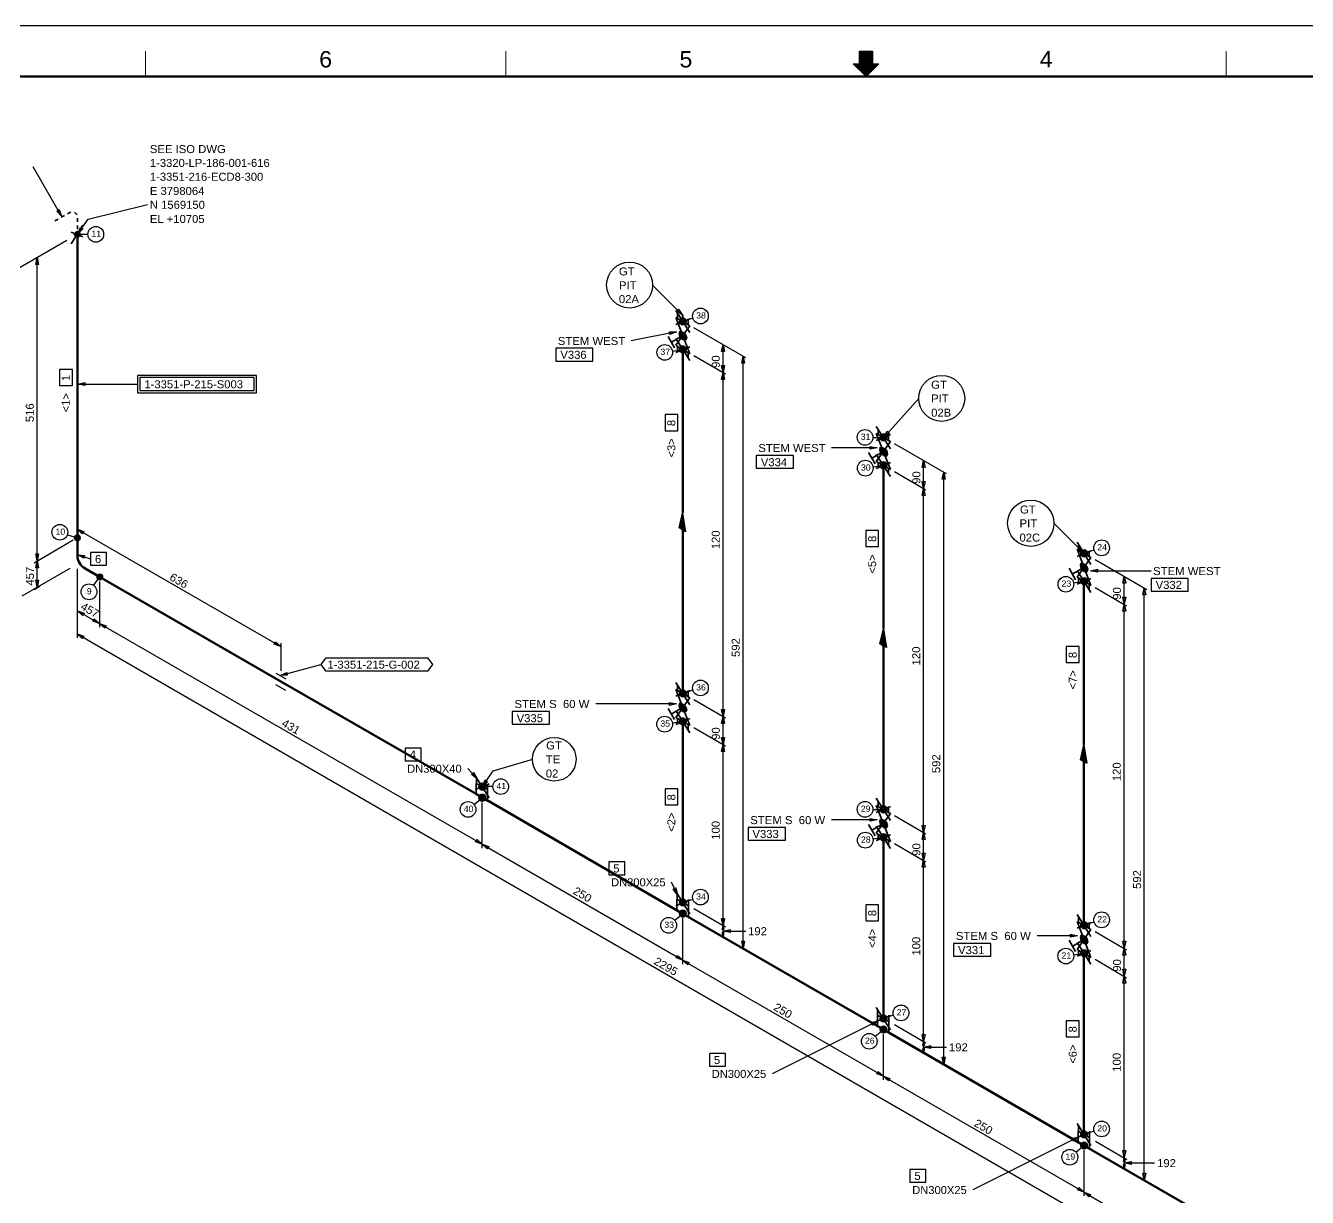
# Model space of a CAD drawing. Header units: inches. Extents: x 0 to 841, y 0 to 594.
# Drawn here: x 200.1 to 552.3, y 272.2 to 594 of the extents above; entities that cross this region are included whole.
import ezdxf
from ezdxf.enums import TextEntityAlignment as Align

# ---------------------------------------------------------------- set-up
doc = ezdxf.new("R2010")
doc.units = ezdxf.units.IN
doc.header["$MEASUREMENT"] = 0
for name, color, linetype in [('AD1', 7, 'Continuous'), ('AD2', 7, 'Continuous'), ('BG Border', 7, 'Continuous'), ('DIMLINES', 7, 'Continuous'), ('DIMTEXT', 7, 'Continuous'), ('FITTINGS', 7, 'Continuous'), ('ISOTEXT', 7, 'Continuous'), ('NOZZLES', 7, 'Continuous'), ('PIPE', 7, 'Continuous'), ('WELDS', 7, 'Continuous')]:
    doc.layers.add(name, color=color, linetype=linetype)
doc.styles.add('Arial', font='arial.ttf')

msp = doc.modelspace()

# ---------------------------------------------------------------- linework, layer by layer
at = {"layer": 'A1', "color": 4, "linetype": 'Continuous', "lineweight": 30}
msp.add_line((217.24, 540.84), (233.56, 544.84), dxfattribs=at)
at = {"layer": 'AD1', "color": 4, "linetype": 'Continuous', "lineweight": 30}
for p, q in [((391.72, 498.76), (391.32, 500.68)), ((392.12, 500.68), (391.72, 498.76)), ((446.84, 466.92), (446.44, 468.84)), ((447.24, 468.84), (446.84, 466.92)), ((214.2, 455.72), (216.04, 455.08)), ((215.64, 454.44), (214.2, 455.72)), ((203.24, 447), (202.84, 448.92)), ((203.64, 448.92), (203.24, 447)), ((203.24, 439.8), (202.84, 441.72)), ((203.64, 441.72), (203.24, 439.8)), ((501.96, 435.08), (501.56, 437)), ((502.36, 437), (501.96, 435.08)), ((214.28, 433.32), (216.12, 432.68)), ((215.72, 432.04), (214.28, 433.32)), ((220.36, 429.8), (222.2, 429.16)), ((221.8, 428.52), (220.36, 429.8)), ((214.2, 426.92), (216.04, 426.28)), ((215.64, 425.64), (214.2, 426.92)), ((391.72, 404.28), (391.32, 406.2)), ((392.12, 406.2), (391.72, 404.28)), ((391.72, 396.6), (391.32, 398.52)), ((392.12, 398.52), (391.72, 396.6)), ((446.84, 372.44), (446.44, 374.36)), ((447.24, 374.36), (446.84, 372.44)), ((325.48, 369.16), (327.32, 368.52)), ((326.92, 367.88), (325.48, 369.16)), ((446.84, 364.76), (446.44, 366.68)), ((447.24, 366.68), (446.84, 364.76)), ((391.72, 346.84), (391.32, 348.76)), ((392.12, 348.76), (391.72, 346.84)), ((397.24, 340.6), (396.84, 342.52)), ((397.64, 342.52), (397.24, 340.6)), ((501.96, 340.6), (501.56, 342.52)), ((502.36, 342.52), (501.96, 340.6)), ((380.6, 337.32), (382.44, 336.68)), ((382.04, 336.04), (380.6, 337.32)), ((501.96, 332.92), (501.56, 334.84)), ((502.36, 334.84), (501.96, 332.92)), ((446.84, 315), (446.44, 316.92)), ((447.24, 316.92), (446.84, 315)), ((452.36, 308.76), (451.96, 310.68)), ((452.76, 310.68), (452.36, 308.76)), ((435.72, 305.48), (437.56, 304.84)), ((437.16, 304.2), (435.72, 305.48)), ((501.96, 283.16), (501.56, 285.08)), ((502.36, 285.08), (501.96, 283.16)), ((507.48, 276.92), (507.08, 278.84)), ((507.88, 278.84), (507.48, 276.92)), ((490.84, 273.64), (492.68, 273)), ((492.28, 272.36), (490.84, 273.64))]:
    msp.add_line(p, q, dxfattribs=at)
at = {"layer": 'AD2', "color": 4, "linetype": 'Continuous', "lineweight": 30}
for p, q in [((202.84, 528.44), (203.24, 530.36)), ((203.24, 530.36), (203.64, 528.44)), ((391.32, 504.52), (391.72, 506.44)), ((391.72, 506.44), (392.12, 504.52)), ((396.84, 501.32), (397.24, 503.24)), ((397.24, 503.24), (397.64, 501.32)), ((391.32, 496.84), (391.72, 498.76)), ((391.72, 498.76), (392.12, 496.84)), ((446.44, 472.68), (446.84, 474.6)), ((446.84, 474.6), (447.24, 472.68)), ((451.96, 469.48), (452.36, 471.4)), ((452.36, 471.4), (452.76, 469.48)), ((446.44, 465), (446.84, 466.92)), ((446.84, 466.92), (447.24, 465)), ((202.84, 445.08), (203.24, 447)), ((203.24, 447), (203.64, 445.08)), ((501.56, 440.84), (501.96, 442.76)), ((501.96, 442.76), (502.36, 440.84)), ((507.08, 437.64), (507.48, 439.56)), ((507.48, 439.56), (507.88, 437.64)), ((501.56, 433.16), (501.96, 435.08)), ((501.96, 435.08), (502.36, 433.16)), ((220.36, 429.8), (218.52, 430.44)), ((218.92, 431.08), (220.36, 429.8)), ((270.2, 423.48), (268.36, 424.12)), ((268.76, 424.76), (270.2, 423.48)), ((391.32, 402.36), (391.72, 404.28)), ((391.72, 404.28), (392.12, 402.36)), ((391.32, 394.68), (391.72, 396.6)), ((391.72, 396.6), (392.12, 394.68)), ((324.12, 370.44), (325.56, 369.16)), ((446.44, 370.52), (446.84, 372.44)), ((446.84, 372.44), (447.24, 370.52)), ((325.56, 369.16), (323.72, 369.8)), ((446.44, 362.84), (446.84, 364.76)), ((446.84, 364.76), (447.24, 362.84)), ((379.24, 338.6), (380.68, 337.32)), ((501.56, 338.68), (501.96, 340.6)), ((501.96, 340.6), (502.36, 338.68)), ((380.68, 337.32), (378.84, 337.96)), ((501.56, 331), (501.96, 332.92)), ((501.96, 332.92), (502.36, 331)), ((434.36, 306.76), (435.8, 305.48)), ((435.8, 305.48), (433.96, 306.12)), ((489.48, 274.92), (490.92, 273.64)), ((490.92, 273.64), (489.08, 274.28))]:
    msp.add_line(p, q, dxfattribs=at)
at = {"layer": 'BG Border', "color": 7, "linetype": 'Continuous', "lineweight": 25}
for p, q in [((0, 594), (841, 594)), ((429.25, 587.02), (432.75, 587.02)), ((429.25, 583.5), (429.25, 587.02)), ((432.75, 587.02), (432.75, 583.5)), ((431, 580), (427.5, 583.5)), ((427.5, 583.5), (429.25, 583.5)), ((434.5, 583.5), (431, 580)), ((432.75, 583.5), (434.5, 583.5))]:
    msp.add_line(p, q, dxfattribs=at)
at = {"layer": 'BG Border', "color": 7, "linetype": 'Continuous', "lineweight": 13}
for p, q in [((233, 580), (233, 587.02)), ((332, 580), (332, 587.02)), ((429.4, 581.6), (429.4, 587.02)), ((429.6, 581.4), (429.6, 587.02)), ((429.8, 581.2), (429.8, 587.02)), ((430, 581), (430, 587.02)), ((430.2, 580.8), (430.2, 587.02)), ((430.4, 580.6), (430.4, 587.02)), ((430.6, 580.4), (430.6, 587.02)), ((430.8, 580.2), (430.8, 587.02)), ((431, 580), (431, 587.02)), ((431.2, 580.2), (431.2, 587.02)), ((431.4, 580.4), (431.4, 587.02)), ((431.6, 580.6), (431.6, 587.02)), ((431.8, 580.8), (431.8, 587.02)), ((432, 581), (432, 587.02)), ((432.2, 581.2), (432.2, 587.02)), ((432.4, 581.4), (432.4, 587.02)), ((432.6, 581.6), (432.6, 587.02)), ((530, 580), (530, 587.02)), ((427.6, 583.4), (427.6, 583.5)), ((427.8, 583.2), (427.8, 583.5)), ((428, 583), (428, 583.5)), ((428.2, 582.8), (428.2, 583.5)), ((428.4, 582.6), (428.4, 583.5)), ((428.6, 582.4), (428.6, 583.5)), ((428.8, 582.2), (428.8, 583.5)), ((429, 582), (429, 583.5)), ((429.2, 581.8), (429.2, 583.5)), ((432.8, 581.8), (432.8, 583.5)), ((433, 582), (433, 583.5)), ((433.2, 582.2), (433.2, 583.5)), ((433.4, 582.4), (433.4, 583.5)), ((433.6, 582.6), (433.6, 583.5)), ((433.8, 582.8), (433.8, 583.5)), ((434, 583), (434, 583.5)), ((434.2, 583.2), (434.2, 583.5)), ((434.4, 583.4), (434.4, 583.5))]:
    msp.add_line(p, q, dxfattribs=at)
at = {"layer": 'BG Border', "color": 3, "linetype": 'Continuous', "lineweight": 120}
msp.add_line((35, 580), (827, 580), dxfattribs=at)
msp.add_lwpolyline([(827, 580), (35, 580), (35, 14), (827, 14)], close=True, dxfattribs=at)
at = {"layer": 'DIMLINES', "color": 7, "linetype": 'Continuous', "lineweight": 30}
for p, q in [((196.84, 526.68), (211.4, 535.08)), ((203.64, 528.44), (202.84, 528.44)), ((397.96, 502.76), (383.72, 511)), ((392.12, 504.52), (391.32, 504.52)), ((392.36, 498.28), (383.72, 503.32)), ((391.32, 500.68), (392.12, 500.68)), ((397.64, 501.32), (396.84, 501.32)), ((392.12, 496.84), (391.32, 496.84)), ((453.08, 470.92), (438.84, 479.16)), ((447.24, 472.68), (446.44, 472.68)), ((447.48, 466.44), (438.84, 471.48)), ((446.44, 468.84), (447.24, 468.84)), ((452.76, 469.48), (451.96, 469.48)), ((447.24, 465), (446.44, 465)), ((214.28, 456.68), (214.28, 454.76)), ((216.04, 455.08), (215.64, 454.44)), ((202.44, 446.44), (213.16, 452.76)), ((202.84, 448.92), (203.64, 448.92)), ((212.2, 444.92), (199, 437.32)), ((203.64, 445.08), (202.84, 445.08)), ((214.28, 425.88), (214.28, 444.84)), ((508.2, 439.08), (493.96, 447.32)), ((202.84, 441.72), (203.64, 441.72)), ((220.44, 428.76), (220.44, 441.32)), ((502.36, 440.84), (501.56, 440.84)), ((202.36, 439.16), (203.96, 440.04)), ((502.6, 434.6), (493.96, 439.64)), ((501.56, 437), (502.36, 437)), ((507.88, 437.64), (507.08, 437.64)), ((216.12, 432.68), (215.72, 432.04)), ((218.52, 430.44), (218.92, 431.08)), ((502.36, 433.16), (501.56, 433.16)), ((216.04, 426.28), (215.64, 425.64)), ((222.2, 429.16), (221.8, 428.52)), ((268.36, 424.12), (268.76, 424.76)), ((270.2, 424.36), (270.2, 416.84)), ((392.36, 403.8), (383.72, 408.84)), ((391.32, 406.2), (392.12, 406.2)), ((392.12, 402.36), (391.32, 402.36)), ((392.36, 396.12), (383.72, 401.16)), ((391.32, 398.52), (392.12, 398.52)), ((300.92, 396.12), (302.52, 395.24)), ((300.92, 396.12), (302.52, 395.24)), ((392.12, 394.68), (391.32, 394.68)), ((325.56, 368.12), (325.56, 380.68)), ((447.48, 371.96), (438.84, 377)), ((446.44, 374.36), (447.24, 374.36)), ((323.72, 369.8), (324.12, 370.44)), ((447.24, 370.52), (446.44, 370.52)), ((327.32, 368.52), (326.92, 367.88)), ((447.48, 364.28), (438.84, 369.32)), ((446.44, 366.68), (447.24, 366.68)), ((447.24, 362.84), (446.44, 362.84)), ((380.68, 336.28), (380.68, 348.84)), ((392.36, 346.36), (383.72, 351.4)), ((391.32, 348.76), (392.12, 348.76)), ((391.48, 345.72), (391.72, 346.84)), ((391.96, 345.72), (391.48, 345.72)), ((391.72, 346.84), (391.96, 345.72)), ((391.72, 343.8), (391.72, 346.84)), ((391.72, 345.32), (393.64, 345.72)), ((393.64, 344.92), (391.72, 345.32)), ((391.72, 345.32), (397.96, 345.32)), ((393.64, 345.72), (393.64, 344.92)), ((391.72, 343.8), (391.48, 344.92)), ((391.48, 344.92), (391.96, 344.92)), ((391.96, 344.92), (391.72, 343.8)), ((396.84, 342.52), (397.64, 342.52)), ((502.6, 340.12), (493.96, 345.16)), ((501.56, 342.52), (502.36, 342.52)), ((378.84, 337.96), (379.24, 338.6)), ((502.36, 338.68), (501.56, 338.68)), ((382.44, 336.68), (382.04, 336.04)), ((502.6, 332.44), (493.96, 337.48)), ((501.56, 334.84), (502.36, 334.84)), ((502.36, 331), (501.56, 331)), ((447.48, 314.52), (438.84, 319.56)), ((435.8, 304.44), (435.8, 317)), ((446.44, 316.92), (447.24, 316.92)), ((446.6, 313.88), (446.84, 315)), ((447.08, 313.88), (446.6, 313.88)), ((446.84, 315), (447.08, 313.88)), ((446.84, 311.96), (446.84, 315)), ((446.84, 313.48), (448.76, 313.88)), ((448.76, 313.88), (448.76, 313.08)), ((446.84, 311.96), (446.6, 313.08)), ((446.6, 313.08), (447.08, 313.08)), ((448.76, 313.08), (446.84, 313.48)), ((446.84, 313.48), (453.08, 313.48)), ((447.08, 313.08), (446.84, 311.96)), ((451.96, 310.68), (452.76, 310.68)), ((433.96, 306.12), (434.36, 306.76)), ((437.56, 304.84), (437.16, 304.2)), ((502.68, 282.52), (494.04, 287.56)), ((490.92, 272.6), (490.92, 285.16)), ((501.56, 285.08), (502.36, 285.08)), ((501.72, 282.04), (501.96, 283.16)), ((502.2, 282.04), (501.72, 282.04)), ((501.96, 283.16), (502.2, 282.04)), ((501.96, 280.12), (501.96, 283.16)), ((501.96, 281.64), (503.88, 282.04)), ((503.88, 282.04), (503.88, 281.24)), ((501.96, 280.12), (501.72, 281.24)), ((501.72, 281.24), (502.2, 281.24)), ((503.88, 281.24), (501.96, 281.64)), ((501.96, 281.64), (510.28, 281.64)), ((502.2, 281.24), (501.96, 280.12)), ((507.08, 278.84), (507.88, 278.84)), ((489.08, 274.28), (489.48, 274.92)), ((492.68, 273), (492.28, 272.36))]:
    msp.add_line(p, q, dxfattribs=at)
at = {"layer": 'DL', "color": 4, "linetype": 'Continuous', "lineweight": 30}
for p, q in [((203.24, 447), (203.24, 530.36)), ((391.72, 498.76), (391.72, 506.44)), ((397.24, 340.6), (397.24, 503.24)), ((391.72, 404.28), (391.72, 498.76)), ((446.84, 466.92), (446.84, 474.6)), ((452.36, 308.76), (452.36, 471.4)), ((446.84, 372.44), (446.84, 466.92)), ((214.2, 455.72), (270.2, 423.48)), ((203.24, 439.8), (203.24, 447)), ((501.96, 435.08), (501.96, 442.76)), ((507.48, 276.92), (507.48, 439.56)), ((214.28, 433.32), (220.36, 429.8)), ((501.96, 340.6), (501.96, 435.08)), ((220.36, 429.8), (325.56, 369.16)), ((214.2, 426.92), (548.52, 234.04)), ((391.72, 396.6), (391.72, 404.28)), ((391.72, 346.84), (391.72, 396.6)), ((446.84, 364.76), (446.84, 372.44)), ((325.48, 369.16), (380.68, 337.32)), ((446.84, 315), (446.84, 364.76)), ((501.96, 332.92), (501.96, 340.6)), ((380.6, 337.32), (435.8, 305.48)), ((501.96, 283.16), (501.96, 332.92)), ((435.72, 305.48), (490.92, 273.64)), ((490.84, 273.64), (542.36, 243.96))]:
    msp.add_line(p, q, dxfattribs=at)
at = {"layer": 'ELBO', "color": 3, "linetype": 'Continuous', "lineweight": 50}
msp.add_arc((218.46, 448.52), 4.16, 180, 240.018, dxfattribs=at)
at = {"layer": 'FITTINGS', "color": 2, "linetype": 'Continuous', "lineweight": 35}
for p, q in [((379.2, 513.5), (379.2, 515)), ((380.6, 512.8), (380.6, 514.6)), ((380.6, 514.6), (380.7, 514.4)), ((380.7, 514.4), (380.7, 512.6)), ((382.6, 511.6), (378.7, 513.8)), ((378.7, 513.8), (382.6, 503.9)), ((378.7, 506.2), (382.6, 511.6)), ((382.1, 511.9), (379.2, 513.5)), ((380.6, 512.7), (380.6, 512.8)), ((380.7, 512.6), (380.6, 512.7)), ((382.1, 513.4), (382.1, 511.9)), ((378.4, 505.5), (376.6, 508.6)), ((380.6, 508.9), (377.5, 507)), ((379.7, 509.4), (379.8, 510.1)), ((379.8, 508.6), (379.7, 509.4)), ((379.7, 509.4), (381.8, 508.2)), ((379.8, 510.1), (380.6, 509.8)), ((379.8, 510.1), (381.4, 507.7)), ((379.8, 509.7), (381.6, 507.9)), ((381.4, 509.2), (379.8, 508.6)), ((381.6, 508.7), (379.8, 509)), ((380.6, 507.8), (379.8, 508.6)), ((380.6, 509.8), (381.4, 509.2)), ((380.6, 509.8), (380.6, 507.8)), ((381.4, 507.7), (380.6, 507.8)), ((381.4, 509.2), (381.8, 508.2)), ((381.8, 508.2), (381.4, 507.7)), ((380.6, 505), (378.7, 506.2)), ((379.2, 504.4), (379.2, 505.8)), ((379.2, 505.8), (382.1, 504.2)), ((382.6, 503.9), (380.6, 505)), ((382.1, 504.2), (382.1, 502.8)), ((434.3, 481.7), (434.3, 483.1)), ((437.7, 479.8), (433.8, 482)), ((433.8, 482), (437.7, 472.1)), ((433.8, 474.3), (437.7, 479.8)), ((437.2, 480.1), (434.3, 481.7)), ((437.2, 481.5), (437.2, 480.1)), ((433.5, 473.7), (431.7, 476.8)), ((435.8, 477), (432.6, 475.2)), ((434.8, 477.6), (435, 478.2)), ((435, 476.7), (434.8, 477.6)), ((434.8, 477.6), (436.9, 476.4)), ((435, 478.2), (435.8, 478)), ((435, 478.2), (436.6, 475.8)), ((435, 477.8), (436.7, 476.1)), ((436.6, 477.4), (435, 476.7)), ((436.7, 476.9), (435, 477.1)), ((435.8, 475.9), (435, 476.7)), ((435.8, 478), (436.6, 477.4)), ((435.8, 478), (435.8, 475.9)), ((436.6, 475.8), (435.8, 475.9)), ((436.6, 477.4), (436.9, 476.4)), ((436.9, 476.4), (436.6, 475.8)), ((435.8, 473.2), (433.8, 474.3)), ((434.3, 472.6), (434.3, 474)), ((434.3, 474), (437.2, 472.4)), ((437.7, 472.1), (435.8, 473.2)), ((437.2, 472.4), (437.2, 471)), ((489.4, 449.8), (489.4, 451.3)), ((492.8, 447.9), (489, 450.2)), ((489, 450.2), (492.8, 440.2)), ((489, 442.5), (492.8, 447.9)), ((492.3, 448.2), (489.4, 449.8)), ((492.3, 449.7), (492.3, 448.2)), ((488.6, 441.8), (486.8, 445)), ((490.9, 445.2), (487.8, 443.4)), ((489.9, 445.8), (490.1, 446.4)), ((490.1, 444.9), (489.9, 445.8)), ((489.9, 445.8), (492, 444.6)), ((490.1, 446.4), (490.9, 446.2)), ((490.1, 446.4), (491.7, 444)), ((490.1, 446), (491.8, 444.2)), ((491.7, 445.5), (490.1, 444.9)), ((491.8, 445), (490.1, 445.3)), ((490.9, 444.1), (490.1, 444.9)), ((490.9, 446.2), (491.7, 445.5)), ((490.9, 446.2), (490.9, 444.1)), ((491.7, 444), (490.9, 444.1)), ((491.7, 445.5), (492, 444.6)), ((492, 444.6), (491.7, 444)), ((490.9, 441.4), (489, 442.5)), ((489.4, 440.7), (489.4, 442.2)), ((489.4, 442.2), (492.3, 440.6)), ((492.8, 440.2), (490.9, 441.4)), ((492.3, 440.6), (492.3, 439.1)), ((379.2, 411.4), (379.2, 412.8)), ((382.6, 409.4), (378.7, 411.7)), ((378.7, 411.7), (382.6, 401.8)), ((378.7, 404), (382.6, 409.4)), ((382.1, 409.8), (379.2, 411.4)), ((382.1, 411.2), (382.1, 409.8)), ((378.4, 403.4), (376.6, 406.5)), ((380.6, 406.7), (377.5, 404.9)), ((379.7, 407.3), (379.8, 407.9)), ((379.8, 406.4), (379.7, 407.3)), ((379.7, 407.3), (381.8, 406.1)), ((379.8, 407.9), (380.6, 407.7)), ((379.8, 407.9), (381.4, 405.5)), ((379.8, 407.5), (381.6, 405.8)), ((381.4, 407), (379.8, 406.4)), ((381.6, 406.6), (379.8, 406.8)), ((380.6, 405.6), (379.8, 406.4)), ((380.6, 407.7), (381.4, 407)), ((380.6, 407.7), (380.6, 405.6)), ((381.4, 405.5), (380.6, 405.6)), ((381.4, 407), (381.8, 406.1)), ((381.8, 406.1), (381.4, 405.5)), ((380.6, 402.9), (378.7, 404)), ((379.2, 402.2), (379.2, 403.7)), ((379.2, 403.7), (382.1, 402.1)), ((382.6, 401.8), (380.6, 402.9)), ((382.1, 402.1), (382.1, 400.6)), ((324, 385.8), (324, 387.5)), ((323.9, 382.8), (323.9, 385.9)), ((323.9, 385.9), (327, 384.2)), ((327, 384.2), (327, 385.8)), ((327, 384.2), (327, 381)), ((325.5, 381.9), (323.9, 382.8)), ((327, 381), (325.5, 381.9)), ((434.3, 379.5), (434.3, 381)), ((437.7, 377.6), (433.8, 379.8)), ((433.8, 379.8), (437.7, 369.9)), ((433.8, 372.2), (437.7, 377.6)), ((437.2, 377.9), (434.3, 379.5)), ((437.2, 379.4), (437.2, 377.9)), ((433.5, 371.5), (431.7, 374.6)), ((435.8, 374.9), (432.6, 373)), ((434.8, 375.4), (435, 376.1)), ((435, 374.6), (434.8, 375.4)), ((434.8, 375.4), (436.9, 374.2)), ((435, 376.1), (435.8, 375.8)), ((435, 376.1), (436.6, 373.7)), ((435, 375.7), (436.7, 373.9)), ((436.6, 375.2), (435, 374.6)), ((436.7, 374.7), (435, 375)), ((435.8, 373.8), (435, 374.6)), ((435.8, 375.8), (436.6, 375.2)), ((435.8, 375.8), (435.8, 373.8)), ((436.6, 373.7), (435.8, 373.8)), ((436.6, 375.2), (436.9, 374.2)), ((436.9, 374.2), (436.6, 373.7)), ((435.8, 371), (433.8, 372.2)), ((434.3, 370.4), (434.3, 371.8)), ((434.3, 371.8), (437.2, 370.2)), ((437.7, 369.9), (435.8, 371)), ((437.2, 370.2), (437.2, 368.8)), ((379, 351), (379, 354.1)), ((379, 354.1), (382.2, 352.3)), ((379.1, 354), (379.1, 355.7)), ((382.2, 352.3), (382.2, 354)), ((382.2, 352.3), (382.2, 349.2)), ((380.6, 350.1), (379, 351)), ((382.2, 349.2), (380.6, 350.1)), ((489.4, 347.7), (489.4, 349.1)), ((492.8, 345.8), (489, 348)), ((489, 348), (492.8, 338.1)), ((489, 340.3), (492.8, 345.8)), ((492.3, 346.1), (489.4, 347.7)), ((492.3, 347.5), (492.3, 346.1)), ((488.6, 339.7), (486.8, 342.8)), ((490.9, 343), (487.8, 341.2)), ((489.9, 343.6), (490.1, 344.2)), ((490.1, 342.7), (489.9, 343.6)), ((489.9, 343.6), (492, 342.4)), ((490.1, 344.2), (490.9, 344)), ((490.1, 344.2), (491.7, 341.8)), ((490.1, 343.8), (491.8, 342.1)), ((491.7, 343.4), (490.1, 342.7)), ((491.8, 342.9), (490.1, 343.1)), ((490.9, 341.9), (490.1, 342.7)), ((490.9, 344), (491.7, 343.4)), ((490.9, 344), (490.9, 341.9)), ((491.7, 341.8), (490.9, 341.9)), ((491.7, 343.4), (492, 342.4)), ((492, 342.4), (491.7, 341.8)), ((490.9, 339.2), (489, 340.3)), ((489.4, 338.6), (489.4, 340)), ((489.4, 340), (492.3, 338.4)), ((492.8, 338.1), (490.9, 339.2)), ((492.3, 338.4), (492.3, 337)), ((434.2, 322.2), (434.2, 323.8)), ((434.2, 319.1), (434.2, 322.2)), ((434.2, 322.2), (437.3, 320.5)), ((437.3, 320.5), (437.3, 322.2)), ((435.8, 318.2), (434.2, 319.1)), ((437.3, 317.4), (435.8, 318.2)), ((437.3, 320.5), (437.3, 317.4)), ((489.3, 287.3), (489.3, 290.4)), ((489.3, 290.4), (492.4, 288.6)), ((489.4, 290.3), (489.4, 292)), ((492.4, 288.6), (492.4, 290.3)), ((490.9, 286.4), (489.3, 287.3)), ((492.4, 285.5), (490.9, 286.4)), ((492.4, 288.6), (492.4, 285.5))]:
    msp.add_line(p, q, dxfattribs=at)
at = {"layer": 'FITTINGS', "color": 2, "linetype": 'Continuous', "lineweight": 30}
for p, q in [((379.7, 456.1), (380.6, 460.2)), ((379.8, 456), (380.6, 459.7)), ((379.9, 455.9), (380.6, 459.2)), ((380.1, 455.8), (380.6, 458.7)), ((380.2, 455.8), (380.6, 458.3)), ((380.3, 455.7), (380.6, 457.9)), ((380.6, 460.2), (381.4, 455)), ((380.6, 455.5), (380.6, 460.2)), ((380.6, 459.7), (381.4, 455.1)), ((380.6, 459.2), (381.3, 455.1)), ((380.6, 458.7), (381.1, 455.2)), ((380.6, 458.3), (381, 455.3)), ((380.6, 457.9), (381, 455.4)), ((380.6, 455.5), (379.7, 456.1)), ((381.4, 455), (379.8, 456)), ((381.4, 455.1), (379.9, 455.9)), ((381.3, 455.1), (380.1, 455.8)), ((381.1, 455.2), (380.2, 455.8)), ((381, 455.3), (380.3, 455.7)), ((380.4, 455.7), (380.6, 457.4)), ((381, 455.4), (380.4, 455.7)), ((380.6, 457.4), (380.8, 455.4)), ((380.6, 455.6), (380.6, 457)), ((380.6, 457), (380.7, 455.5)), ((380.8, 455.4), (380.6, 455.6)), ((380.7, 455.5), (380.6, 455.5)), ((434.8, 424.2), (435.8, 428.3)), ((435, 424.2), (435.8, 427.8)), ((435, 424.1), (435.8, 427.4)), ((435.2, 424), (435.8, 426.9)), ((435.3, 423.9), (435.8, 426.5)), ((435.8, 428.3), (436.6, 423.2)), ((435.8, 423.7), (435.8, 428.3)), ((435.8, 427.8), (436.5, 423.3)), ((435.8, 427.4), (436.4, 423.3)), ((435.8, 426.9), (436.2, 423.4)), ((435.8, 426.5), (436.2, 423.4)), ((435.8, 423.7), (434.8, 424.2)), ((436.6, 423.2), (435, 424.2)), ((436.5, 423.3), (435, 424.1)), ((436.4, 423.3), (435.2, 424)), ((436.2, 423.4), (435.3, 423.9)), ((435.4, 423.8), (435.8, 426.1)), ((436.2, 423.4), (435.4, 423.8)), ((435.5, 423.8), (435.8, 425.6)), ((436.1, 423.5), (435.5, 423.8)), ((435.7, 423.8), (435.8, 425.2)), ((435.9, 423.6), (435.7, 423.8)), ((435.8, 426.1), (436.1, 423.5)), ((435.8, 425.6), (435.9, 423.6)), ((435.8, 425.2), (435.8, 423.7)), ((489.9, 392.4), (490.9, 396.5)), ((490.1, 392.3), (490.9, 396)), ((490.2, 392.2), (490.9, 395.5)), ((490.3, 392.2), (490.9, 395)), ((490.4, 392.1), (490.9, 394.6)), ((490.9, 396.5), (491.7, 391.4)), ((490.9, 391.8), (490.9, 396.5)), ((490.9, 396), (491.6, 391.4)), ((490.9, 395.5), (491.5, 391.4)), ((490.9, 395), (491.4, 391.5)), ((490.9, 394.6), (491.3, 391.6)), ((490.9, 391.8), (489.9, 392.4)), ((491.7, 391.4), (490.1, 392.3)), ((491.6, 391.4), (490.2, 392.2)), ((491.5, 391.4), (490.3, 392.2)), ((491.4, 391.5), (490.4, 392.1)), ((490.6, 392), (490.9, 394.2)), ((490.6, 392), (490.9, 393.8)), ((491.3, 391.6), (490.6, 392)), ((491.2, 391.7), (490.6, 392)), ((490.8, 391.9), (490.9, 393.4)), ((491, 391.8), (490.8, 391.9)), ((490.9, 394.2), (491.2, 391.7)), ((490.9, 393.8), (491, 391.8)), ((490.9, 393.4), (491, 391.8)), ((491, 391.8), (490.9, 391.8))]:
    msp.add_line(p, q, dxfattribs=at)
at = {"layer": 'ISOTEXT', "color": 7, "linetype": 'Continuous', "lineweight": 30}
for p, q in [((209.96, 541.64), (202.12, 555.24)), ((208.68, 543.08), (209.32, 543.48)), ((209.96, 541.64), (208.68, 543.08)), ((209.32, 543.48), (209.96, 541.64)), ((214.36, 536.84), (217.24, 540.84)), ((214.36, 536.84), (215.16, 538.6)), ((215.8, 538.2), (214.36, 536.84)), ((215.16, 538.6), (215.8, 538.2)), ((380.6, 514.52), (372.36, 522.76)), ((379, 515.64), (379.48, 516.12)), ((380.6, 514.52), (379, 515.64)), ((379.48, 516.12), (380.6, 514.52)), ((378.92, 509.88), (366.44, 507.48)), ((377.08, 509.16), (377, 509.88)), ((377, 509.88), (378.92, 509.88)), ((378.92, 509.88), (377.08, 509.16)), ((355.96, 505.4), (345.72, 505.4)), ((345.72, 505.4), (345.72, 501.88)), ((355.96, 501.88), (355.96, 505.4)), ((345.72, 501.88), (355.96, 501.88)), ((212.92, 499.56), (209.4, 499.56)), ((209.4, 499.56), (209.4, 495.16)), ((212.92, 495.16), (212.92, 499.56)), ((263.48, 497.96), (230.84, 497.96)), ((230.84, 497.96), (230.84, 493.16)), ((262.84, 497.32), (231.48, 497.32)), ((231.48, 497.32), (231.48, 493.8)), ((262.84, 493.8), (262.84, 497.32)), ((263.48, 493.16), (263.48, 497.96)), ((209.4, 495.16), (212.92, 495.16)), ((214.44, 495.56), (216.36, 495.96)), ((214.44, 495.56), (230.84, 495.56)), ((216.36, 495.16), (214.44, 495.56)), ((216.36, 495.96), (216.36, 495.16)), ((230.84, 493.16), (263.48, 493.16)), ((231.48, 493.8), (262.84, 493.8)), ((435.88, 480.92), (445.56, 491.64)), ((379.32, 487.16), (375.8, 487.16)), ((375.8, 487.16), (375.8, 482.76)), ((379.32, 482.76), (379.32, 487.16)), ((375.8, 482.76), (379.32, 482.76)), ((435.88, 480.92), (436.84, 482.6)), ((436.84, 482.6), (437.48, 482.12)), ((437.48, 482.12), (435.88, 480.92)), ((411.08, 475.96), (400.84, 475.96)), ((400.84, 475.96), (400.84, 472.44)), ((411.08, 472.44), (411.08, 475.96)), ((434.04, 478.04), (421.56, 478.04)), ((432.12, 477.64), (432.12, 478.44)), ((432.12, 478.44), (434.04, 478.04)), ((434.04, 478.04), (432.12, 477.64)), ((400.84, 472.44), (411.08, 472.44)), ((434.44, 455.32), (430.92, 455.32)), ((430.92, 455.32), (430.92, 450.92)), ((434.44, 450.92), (434.44, 455.32)), ((490.84, 449.08), (482.6, 457.32)), ((430.92, 450.92), (434.44, 450.92)), ((222.28, 445.8), (222.28, 449.32)), ((489.24, 450.2), (489.72, 450.68)), ((490.84, 449.08), (489.24, 450.2)), ((489.72, 450.68), (490.84, 449.08)), ((492.68, 444.28), (494.6, 444.68)), ((492.68, 444.28), (509.32, 444.28)), ((494.6, 443.88), (492.68, 444.28)), ((494.6, 444.68), (494.6, 443.88)), ((519.56, 442.2), (509.32, 442.2)), ((509.32, 442.2), (509.32, 438.68)), ((519.56, 438.68), (519.56, 442.2)), ((509.32, 438.68), (519.56, 438.68)), ((489.56, 423.48), (486.04, 423.48)), ((486.04, 423.48), (486.04, 419.08)), ((489.56, 419.08), (489.56, 423.48)), ((282.44, 420.28), (281.16, 418.52)), ((310.68, 420.28), (282.44, 420.28)), ((311.96, 418.52), (310.68, 420.28)), ((270.04, 415.48), (281.16, 418.52)), ((270.04, 415.48), (271.8, 416.36)), ((271.96, 415.64), (270.04, 415.48)), ((271.8, 416.36), (271.96, 415.64)), ((281.16, 418.52), (282.44, 416.76)), ((282.44, 416.76), (310.68, 416.76)), ((310.68, 416.76), (311.96, 418.52)), ((486.04, 419.08), (489.56, 419.08)), ((344.04, 405.64), (333.8, 405.64)), ((333.8, 405.64), (333.8, 402.12)), ((344.04, 402.12), (344.04, 405.64)), ((378.92, 407.72), (356.76, 407.72)), ((377, 407.32), (377, 408.12)), ((377, 408.12), (378.92, 407.72)), ((378.92, 407.72), (377, 407.32)), ((333.8, 402.12), (344.04, 402.12)), ((328.52, 389.32), (339.4, 392.52)), ((325.64, 385), (328.52, 389.32)), ((325.64, 385), (326.36, 386.84)), ((327, 386.36), (325.64, 385)), ((326.36, 386.84), (327, 386.36)), ((379.32, 384.36), (375.8, 384.36)), ((375.8, 384.36), (375.8, 379.96)), ((379.32, 379.96), (379.32, 384.36)), ((375.8, 379.96), (379.32, 379.96)), ((408.84, 373.8), (398.6, 373.8)), ((398.6, 373.8), (398.6, 370.28)), ((408.84, 370.28), (408.84, 373.8)), ((434.04, 375.88), (421.56, 375.88)), ((432.12, 375.48), (432.12, 376.28)), ((432.12, 376.28), (434.04, 375.88)), ((434.04, 375.88), (432.12, 375.48)), ((398.6, 370.28), (408.84, 370.28)), ((434.44, 352.52), (430.92, 352.52)), ((430.92, 352.52), (430.92, 348.12)), ((434.44, 348.12), (434.44, 352.52)), ((430.92, 348.12), (434.44, 348.12)), ((465.32, 341.96), (455.08, 341.96)), ((455.08, 341.96), (455.08, 338.44)), ((465.32, 338.44), (465.32, 341.96)), ((489.16, 344.04), (478.04, 344.04)), ((487.24, 343.64), (487.24, 344.44)), ((487.24, 344.44), (489.16, 344.04)), ((489.16, 344.04), (487.24, 343.64)), ((455.08, 338.44), (465.32, 338.44)), ((434.36, 320.68), (405.24, 306.12)), ((432.44, 320.2), (434.36, 320.68)), ((434.36, 320.68), (432.84, 319.48)), ((489.56, 320.68), (486.04, 320.68)), ((486.04, 320.68), (486.04, 316.28)), ((489.56, 316.28), (489.56, 320.68)), ((432.84, 319.48), (432.44, 320.2)), ((486.04, 316.28), (489.56, 316.28)), ((489.48, 288.84), (460.36, 274.28)), ((487.56, 288.36), (489.48, 288.84)), ((489.48, 288.84), (487.96, 287.64)), ((487.96, 287.64), (487.56, 288.36))]:
    msp.add_line(p, q, dxfattribs=at)
at = {"layer": 'ISOTEXT', "color": 2, "linetype": 'Continuous', "lineweight": 30}
for centre, radius in [((366.04, 522.76), 6.32), ((451.8, 491.64), 6.32), ((476.28, 457.32), 6.36), ((345.32, 392.52), 6)]:
    msp.add_circle(centre, radius, dxfattribs=at)
at = {"layer": 'ITEMPOS', "color": 2, "linetype": 'Continuous', "lineweight": 30}
for p, q in [((214.36, 448.68), (217.88, 447.56)), ((222.28, 449.32), (217.88, 449.32)), ((217.88, 449.32), (217.88, 445.8)), ((217.88, 445.8), (222.28, 445.8)), ((308.72, 395.6), (304.32, 395.6)), ((304.32, 395.6), (304.32, 392.08)), ((308.72, 392.08), (308.72, 395.6)), ((304.32, 392.08), (308.72, 392.08)), ((364.7, 364.34), (360.3, 364.34)), ((360.3, 364.34), (360.3, 360.82)), ((364.7, 360.82), (364.7, 364.34)), ((360.3, 360.82), (364.7, 360.82)), ((392.36, 311.72), (387.96, 311.72)), ((387.96, 311.72), (387.96, 308.2)), ((392.36, 308.2), (392.36, 311.72)), ((387.96, 308.2), (392.36, 308.2)), ((447.48, 279.88), (443.08, 279.88)), ((443.08, 279.88), (443.08, 276.36)), ((447.48, 276.36), (447.48, 279.88)), ((443.08, 276.36), (447.48, 276.36))]:
    msp.add_line(p, q, dxfattribs=at)
at = {"layer": 'ITEMPOS', "color": 4, "linetype": 'Continuous', "lineweight": 30}
for p, q in [((214.36, 448.68), (216.28, 448.44)), ((216.04, 447.72), (214.36, 448.68)), ((216.28, 448.44), (216.04, 447.72)), ((324.12, 387.16), (321.6, 390)), ((322.6, 388.36), (323.16, 388.84)), ((324.12, 387.16), (322.6, 388.36)), ((323.16, 388.84), (324.12, 387.16)), ((379.24, 355.32), (377.58, 358.74)), ((378.04, 356.84), (378.76, 357.24)), ((379.24, 355.32), (378.04, 356.84)), ((378.76, 357.24), (379.24, 355.32))]:
    msp.add_line(p, q, dxfattribs=at)
at = {"layer": 'NOZZLES', "color": 7, "linetype": 'Continuous', "lineweight": 25}
for p, q in [((268.8, 416.2), (271.6, 414.6)), ((271.6, 411.4), (268.8, 413))]:
    msp.add_line(p, q, dxfattribs=at)
at = {"layer": 'NOZZLES', "color": 7, "linetype": 'Continuous', "lineweight": 35}
for centre, radius in [((214.28, 536.68), 0.76), ((380.68, 512.76), 0.92), ((380.68, 505.08), 0.92), ((435.8, 480.92), 0.92), ((435.8, 473.24), 0.92), ((214.28, 453.32), 0.76), ((490.92, 449.08), 0.92), ((220.44, 442.6), 0.76), ((490.92, 441.4), 0.92), ((380.68, 410.6), 0.92), ((380.68, 402.92), 0.92), ((325.56, 385), 0.92), ((325.56, 381.96), 0.92), ((435.8, 378.76), 0.92), ((435.8, 371.08), 0.92), ((380.68, 353.16), 0.92), ((380.68, 350.12), 0.92), ((490.92, 346.92), 0.92), ((490.92, 339.24), 0.92), ((435.8, 321.32), 0.92), ((435.8, 318.28), 0.92), ((490.92, 289.48), 0.92), ((490.92, 286.44), 0.92)]:
    msp.add_circle(centre, radius, dxfattribs=at)
at = {"layer": 'PIPE', "color": 2, "linetype": 'Continuous', "lineweight": 35}
for p, q in [((211.59, 542.36), (212.2, 542.7)), ((212.2, 542.68), (212.44, 542.79)), ((213.47, 542.74), (213.7, 542.61)), ((213.7, 542.61), (213.9, 542.43)), ((213.9, 542.43), (214.06, 542.23)), ((208.1, 540.4), (208.97, 540.89)), ((209.84, 541.38), (210.72, 541.87)), ((214.3, 541.1), (214.3, 540.1)), ((214.3, 539.1), (214.3, 538.1)), ((214.3, 537.1), (214.3, 536.7))]:
    msp.add_line(p, q, dxfattribs=at)
at = {"layer": 'PIPE', "color": 3, "linetype": 'Continuous', "lineweight": 35}
for p, q in [((212.44, 542.79), (212.47, 542.8)), ((213.45, 542.75), (213.47, 542.74)), ((214.06, 542.23), (214.15, 542.06))]:
    msp.add_line(p, q, dxfattribs=at)
at = {"layer": 'PIPE', "color": 3, "linetype": 'Continuous', "lineweight": 50}
for p, q in [((214.3, 536.7), (214.3, 453.3)), ((380.7, 460.2), (380.7, 505.1)), ((435.8, 428.4), (435.8, 473.2)), ((380.7, 410.6), (380.7, 455.6)), ((214.3, 453.3), (214.3, 448.5)), ((216.4, 444.9), (220.4, 442.6)), ((220.4, 442.6), (270.2, 413.9)), ((490.9, 396.5), (490.9, 441.4)), ((435.8, 378.8), (435.8, 423.7)), ((270.2, 413.9), (325.6, 382)), ((380.7, 353.2), (380.7, 402.9)), ((490.9, 346.9), (490.9, 391.9)), ((325.6, 382), (380.7, 350.1)), ((435.8, 321.3), (435.8, 371.1)), ((380.7, 350.1), (435.8, 318.3)), ((490.9, 289.5), (490.9, 339.2)), ((435.8, 318.3), (490.9, 286.4)), ((490.9, 286.4), (542.4, 256.8))]:
    msp.add_line(p, q, dxfattribs=at)
at = {"layer": 'WDC', "color": 4, "linetype": 'Continuous', "lineweight": 30}
for centre in [(219.34, 536.68), (385.51, 514.26), (375.69, 504.26), (430.74, 480.92), (430.8, 472.47), (209.46, 454.86), (495.75, 450.58), (217.48, 438.5), (485.93, 440.58), (385.51, 412.1), (375.68, 402.15), (330.62, 385), (321.65, 378.74), (430.74, 378.76), (430.8, 370.3), (385.51, 354.66), (376.77, 346.9), (495.75, 348.42), (485.92, 338.47), (440.62, 322.86), (431.89, 315.06), (495.75, 290.98), (487.01, 283.22)]:
    msp.add_circle(centre, 2.16, dxfattribs=at)
at = {"layer": 'WELDS', "color": 7, "linetype": 'Continuous', "lineweight": 35}
for p, q in [((215.8, 539.2), (212.6, 534.1)), ((212.6, 537.3), (215.8, 536)), ((382.6, 509.7), (378.7, 515.8)), ((378.7, 511.9), (382.6, 513.5)), ((382.6, 502), (378.7, 508.1)), ((378.7, 504.2), (382.6, 505.8)), ((437.7, 477.8), (433.8, 483.9)), ((433.8, 480.1), (437.7, 481.7)), ((437.7, 470.2), (433.8, 476.2)), ((433.8, 472.4), (437.7, 474)), ((492.8, 446), (489, 452.1)), ((489, 448.2), (492.8, 449.8)), ((492.8, 438.3), (489, 444.4)), ((489, 440.6), (492.8, 442.2)), ((382.6, 407.5), (378.7, 413.6)), ((378.7, 409.8), (382.6, 411.4)), ((382.6, 399.8), (378.7, 405.9)), ((378.7, 402.1), (382.6, 403.7)), ((327.4, 381.9), (323.6, 388)), ((323.6, 384.2), (327.4, 385.8)), ((437.7, 375.7), (433.8, 381.8)), ((433.8, 377.9), (437.7, 379.5)), ((437.7, 368), (433.8, 374.1)), ((433.8, 370.2), (437.7, 371.8)), ((382.6, 350.1), (378.7, 356.2)), ((378.7, 352.3), (382.6, 353.9)), ((492.8, 343.8), (489, 349.9)), ((489, 346.1), (492.8, 347.7)), ((492.8, 336.2), (489, 342.2)), ((489, 338.4), (492.8, 340)), ((437.7, 318.2), (433.8, 324.3)), ((433.8, 320.5), (437.7, 322.1)), ((492.8, 286.4), (489, 292.5)), ((489, 288.6), (492.8, 290.2))]:
    msp.add_line(p, q, dxfattribs=at)
at = {"layer": 'WELDS', "color": 6, "linetype": 'Continuous', "lineweight": 35}
for centre, radius in [((214.28, 536.68), 0.76), ((380.68, 512.76), 0.92), ((380.68, 505.08), 0.92), ((435.8, 480.92), 0.92), ((435.8, 473.24), 0.92), ((214.28, 453.32), 0.76), ((490.92, 449.08), 0.92), ((220.44, 442.6), 0.76), ((490.92, 441.4), 0.92), ((380.68, 410.6), 0.92), ((380.68, 402.92), 0.92), ((325.56, 385), 0.92), ((325.56, 381.96), 0.92), ((435.8, 378.76), 0.92), ((435.8, 371.08), 0.92), ((380.68, 353.16), 0.92), ((380.68, 350.12), 0.92), ((490.92, 346.92), 0.92), ((490.92, 339.24), 0.92), ((435.8, 321.32), 0.92), ((435.8, 318.28), 0.92), ((490.92, 289.48), 0.92), ((490.92, 286.44), 0.92)]:
    msp.add_circle(centre, radius, dxfattribs=at)
at = {"layer": 'WELDS', "color": 6}
for centre, radius in [((214.28, 536.68), 0.56), ((214.28, 536.68), 0.36), ((214.28, 536.68), 0.36), ((214.28, 536.68), 0.16), ((214.28, 536.68), 0.16), ((380.68, 512.76), 0.72), ((380.68, 512.76), 0.52), ((380.68, 512.76), 0.52), ((380.68, 512.76), 0.32), ((380.68, 512.76), 0.32), ((380.68, 512.76), 0.32), ((380.68, 512.76), 0.32), ((380.68, 512.76), 0.12), ((380.68, 512.76), 0.12), ((380.68, 512.76), 0.12), ((380.68, 512.76), 0.12), ((380.68, 505.08), 0.72), ((380.68, 505.08), 0.52), ((380.68, 505.08), 0.52), ((380.68, 505.08), 0.32), ((380.68, 505.08), 0.32), ((380.68, 505.08), 0.32), ((380.68, 505.08), 0.32), ((380.68, 505.08), 0.12), ((380.68, 505.08), 0.12), ((380.68, 505.08), 0.12), ((380.68, 505.08), 0.12), ((435.8, 480.92), 0.72), ((435.8, 480.92), 0.52), ((435.8, 480.92), 0.52), ((435.8, 480.92), 0.32), ((435.8, 480.92), 0.32), ((435.8, 480.92), 0.32), ((435.8, 480.92), 0.32), ((435.8, 480.92), 0.12), ((435.8, 480.92), 0.12), ((435.8, 480.92), 0.12), ((435.8, 480.92), 0.12), ((435.8, 473.24), 0.72), ((435.8, 473.24), 0.52), ((435.8, 473.24), 0.52), ((435.8, 473.24), 0.32), ((435.8, 473.24), 0.32), ((435.8, 473.24), 0.32), ((435.8, 473.24), 0.32), ((435.8, 473.24), 0.12), ((435.8, 473.24), 0.12), ((435.8, 473.24), 0.12), ((435.8, 473.24), 0.12), ((214.28, 453.32), 0.56), ((214.28, 453.32), 0.36), ((214.28, 453.32), 0.36), ((214.28, 453.32), 0.16), ((214.28, 453.32), 0.16), ((490.92, 449.08), 0.72), ((490.92, 449.08), 0.52), ((490.92, 449.08), 0.52), ((490.92, 449.08), 0.32), ((490.92, 449.08), 0.32), ((490.92, 449.08), 0.32), ((490.92, 449.08), 0.32), ((490.92, 449.08), 0.12), ((490.92, 449.08), 0.12), ((490.92, 449.08), 0.12), ((490.92, 449.08), 0.12), ((220.44, 442.6), 0.56), ((220.44, 442.6), 0.36), ((220.44, 442.6), 0.36), ((220.44, 442.6), 0.16), ((220.44, 442.6), 0.16), ((490.92, 441.4), 0.72), ((490.92, 441.4), 0.52), ((490.92, 441.4), 0.52), ((490.92, 441.4), 0.32), ((490.92, 441.4), 0.32), ((490.92, 441.4), 0.32), ((490.92, 441.4), 0.32), ((490.92, 441.4), 0.12), ((490.92, 441.4), 0.12), ((490.92, 441.4), 0.12), ((490.92, 441.4), 0.12), ((380.68, 410.6), 0.72), ((380.68, 410.6), 0.52), ((380.68, 410.6), 0.52), ((380.68, 410.6), 0.32), ((380.68, 410.6), 0.32), ((380.68, 410.6), 0.32), ((380.68, 410.6), 0.32), ((380.68, 410.6), 0.12), ((380.68, 410.6), 0.12), ((380.68, 410.6), 0.12), ((380.68, 410.6), 0.12), ((380.68, 402.92), 0.72), ((380.68, 402.92), 0.52), ((380.68, 402.92), 0.52), ((380.68, 402.92), 0.32), ((380.68, 402.92), 0.32), ((380.68, 402.92), 0.32), ((380.68, 402.92), 0.32), ((380.68, 402.92), 0.12), ((380.68, 402.92), 0.12), ((380.68, 402.92), 0.12), ((380.68, 402.92), 0.12), ((325.56, 385), 0.72), ((325.56, 385), 0.52), ((325.56, 385), 0.52), ((325.56, 385), 0.32), ((325.56, 385), 0.32), ((325.56, 385), 0.32), ((325.56, 385), 0.32), ((325.56, 385), 0.12), ((325.56, 385), 0.12), ((325.56, 385), 0.12), ((325.56, 385), 0.12), ((325.56, 381.96), 0.72), ((325.56, 381.96), 0.52), ((325.56, 381.96), 0.52), ((325.56, 381.96), 0.32), ((325.56, 381.96), 0.32), ((325.56, 381.96), 0.32), ((325.56, 381.96), 0.32), ((325.56, 381.96), 0.12), ((325.56, 381.96), 0.12), ((325.56, 381.96), 0.12), ((325.56, 381.96), 0.12), ((435.8, 378.76), 0.72), ((435.8, 378.76), 0.52), ((435.8, 378.76), 0.52), ((435.8, 378.76), 0.32), ((435.8, 378.76), 0.32), ((435.8, 378.76), 0.32), ((435.8, 378.76), 0.32), ((435.8, 378.76), 0.12), ((435.8, 378.76), 0.12), ((435.8, 378.76), 0.12), ((435.8, 378.76), 0.12), ((435.8, 371.08), 0.72), ((435.8, 371.08), 0.52), ((435.8, 371.08), 0.52), ((435.8, 371.08), 0.32), ((435.8, 371.08), 0.32), ((435.8, 371.08), 0.32), ((435.8, 371.08), 0.32), ((435.8, 371.08), 0.12), ((435.8, 371.08), 0.12), ((435.8, 371.08), 0.12), ((435.8, 371.08), 0.12), ((380.68, 353.16), 0.72), ((380.68, 353.16), 0.52), ((380.68, 353.16), 0.52), ((380.68, 353.16), 0.32), ((380.68, 353.16), 0.32), ((380.68, 353.16), 0.32), ((380.68, 353.16), 0.32), ((380.68, 353.16), 0.12), ((380.68, 353.16), 0.12), ((380.68, 353.16), 0.12), ((380.68, 353.16), 0.12), ((380.68, 350.12), 0.72), ((380.68, 350.12), 0.52), ((380.68, 350.12), 0.52), ((380.68, 350.12), 0.32), ((380.68, 350.12), 0.32), ((380.68, 350.12), 0.32), ((380.68, 350.12), 0.32), ((380.68, 350.12), 0.12), ((380.68, 350.12), 0.12), ((380.68, 350.12), 0.12), ((380.68, 350.12), 0.12), ((490.92, 346.92), 0.72), ((490.92, 346.92), 0.52), ((490.92, 346.92), 0.52), ((490.92, 346.92), 0.32), ((490.92, 346.92), 0.32), ((490.92, 346.92), 0.32), ((490.92, 346.92), 0.32), ((490.92, 346.92), 0.12), ((490.92, 346.92), 0.12), ((490.92, 346.92), 0.12), ((490.92, 346.92), 0.12), ((490.92, 339.24), 0.72), ((490.92, 339.24), 0.52), ((490.92, 339.24), 0.52), ((490.92, 339.24), 0.32), ((490.92, 339.24), 0.32), ((490.92, 339.24), 0.32), ((490.92, 339.24), 0.32), ((490.92, 339.24), 0.12), ((490.92, 339.24), 0.12), ((490.92, 339.24), 0.12), ((490.92, 339.24), 0.12), ((435.8, 321.32), 0.72), ((435.8, 321.32), 0.52), ((435.8, 321.32), 0.52), ((435.8, 321.32), 0.32), ((435.8, 321.32), 0.32), ((435.8, 321.32), 0.32), ((435.8, 321.32), 0.32), ((435.8, 321.32), 0.12), ((435.8, 321.32), 0.12), ((435.8, 321.32), 0.12), ((435.8, 321.32), 0.12), ((435.8, 318.28), 0.72), ((435.8, 318.28), 0.52), ((435.8, 318.28), 0.52), ((435.8, 318.28), 0.32), ((435.8, 318.28), 0.32), ((435.8, 318.28), 0.32), ((435.8, 318.28), 0.32), ((435.8, 318.28), 0.12), ((435.8, 318.28), 0.12), ((435.8, 318.28), 0.12), ((435.8, 318.28), 0.12), ((490.92, 289.48), 0.72), ((490.92, 289.48), 0.52), ((490.92, 289.48), 0.52), ((490.92, 289.48), 0.32), ((490.92, 289.48), 0.32), ((490.92, 289.48), 0.32), ((490.92, 289.48), 0.32), ((490.92, 289.48), 0.12), ((490.92, 289.48), 0.12), ((490.92, 289.48), 0.12), ((490.92, 289.48), 0.12), ((490.92, 286.44), 0.72), ((490.92, 286.44), 0.52), ((490.92, 286.44), 0.52), ((490.92, 286.44), 0.32), ((490.92, 286.44), 0.32), ((490.92, 286.44), 0.32), ((490.92, 286.44), 0.32), ((490.92, 286.44), 0.12), ((490.92, 286.44), 0.12), ((490.92, 286.44), 0.12), ((490.92, 286.44), 0.12)]:
    msp.add_circle(centre, radius, dxfattribs=at)
at = {"layer": 'WL', "color": 7}
for p, q in [((217.18, 536.68), (214.28, 536.68)), ((383.45, 513.62), (380.68, 512.76)), ((377.82, 504.61), (380.68, 505.08)), ((432.9, 480.92), (435.8, 480.92)), ((432.93, 472.8), (435.8, 473.24)), ((211.52, 454.2), (214.28, 453.32)), ((493.69, 449.94), (490.92, 449.08)), ((218.74, 440.25), (220.44, 442.6)), ((488.06, 440.93), (490.92, 441.4)), ((383.45, 411.46), (380.68, 410.6)), ((377.81, 402.48), (380.68, 402.92)), ((328.46, 385), (325.56, 385)), ((323.32, 380.12), (325.56, 381.96)), ((432.9, 378.76), (435.8, 378.76)), ((432.93, 370.63), (435.8, 371.08)), ((383.45, 354.02), (380.68, 353.16)), ((378.44, 348.28), (380.68, 350.12)), ((493.69, 347.78), (490.92, 346.92)), ((488.05, 338.8), (490.92, 339.24)), ((438.56, 322.2), (435.8, 321.32)), ((433.56, 316.44), (435.8, 318.28)), ((493.69, 290.34), (490.92, 289.48)), ((488.68, 284.6), (490.92, 286.44))]:
    msp.add_line(p, q, dxfattribs=at)

# ---------------------------------------------------------------- texts
at = {"layer": 'BG Border', "color": 3, "style": 'Arial', "width": 1.008516}
for s, p in [('6', (282.5, 587.02)), ('5', (381.5, 587.02)), ('4', (480.5, 587.02))]:
    msp.add_text(s, height=4.5, dxfattribs=at).set_placement(p, align=Align.TOP_CENTER)
at = {"layer": 'CP', "color": 4, "style": 'Arial', "width": 1.008516}
for s, rotation, p in [('90', 90, (390.82, 500)), ('90', 90, (445.94, 468.16)), ('457', 90, (202.34, 440.22)), ('90', 90, (501.06, 436.32)), ('457', 329.9314, (214.94, 433.85)), ('90', 90, (390.82, 397.84)), ('90', 90, (445.94, 366)), ('90', 90, (501.06, 334.16))]:
    msp.add_text(s, height=2.2, rotation=rotation, dxfattribs=at).set_placement(p)
at = {"layer": 'DIMTEXT', "color": 2, "style": 'Arial', "width": 1.008516}
for s, rotation, p in [('516', 90, (202.3, 485.1)), ('120', 90, (390.8, 450.2)), ('636', 330, (239.4, 441.9)), ('592', 90, (396.3, 420.6)), ('120', 90, (445.9, 418.3)), ('431', 330, (270.2, 401.8)), ('592', 90, (451.4, 388.7)), ('120', 90, (501, 386.5)), ('100', 90, (390.8, 370.4)), ('592', 90, (506.6, 356.9)), ('250', 330, (350.3, 355.7)), ('100', 90, (445.9, 338.6)), ('2295', 330, (372.5, 336.4)), ('250', 330, (405.4, 323.8)), ('100', 90, (501, 306.7)), ('250', 330, (460.5, 291.9))]:
    msp.add_text(s, height=2.2, rotation=rotation, dxfattribs=at).set_placement(p)
for p in [(398.6, 344.2), (453.8, 312.3), (511, 280.5)]:
    msp.add_text('192', height=2.2, dxfattribs=at).set_placement(p)
at = {"layer": 'ELEDIT', "color": 4, "style": 'Arial', "width": 1.005315}
msp.add_text('EL +10705', height=2.2, dxfattribs=at).set_placement((234.2, 539.8))
at = {"layer": 'ISOTEXT', "color": 2, "style": 'Arial'}
for s, width, p in [('SEE ISO DWG', 1.00983, (234.2, 559)), ('1-3320-LP-186-001-616', 1.004063, (234.2, 555.2)), ('1-3351-216-ECD8-300', 1.00235, (234.2, 551.4)), ('E 3798064', 1.007902, (234.2, 547.5)), ('N 1569150', 1.006087, (234.2, 543.7)), ('GT', 1.009036, (363.1, 525.4)), ('PIT', 1.01089, (363.1, 521.6)), ('02A', 1.006847, (363.1, 517.8)), ('STEM WEST', 1.013742, (346.3, 506.3)), ('V336', 1.007244, (347, 502.5)), ('1-3351-P-215-S003', 1.003781, (232.7, 494.4)), ('GT', 1.009036, (448.9, 494.3)), ('PIT', 1.01089, (448.9, 490.5)), ('02B', 1.006847, (448.9, 486.6)), ('STEM WEST', 1.013742, (401.4, 476.9)), ('V334', 1.007244, (402.1, 473)), ('GT', 1.009036, (473.3, 460)), ('PIT', 1.01089, (473.2, 456.2)), ('02C', 1.002038, (473.2, 452.3)), ('STEM WEST', 1.013742, (509.9, 443.1)), ('V332', 1.007244, (510.6, 439.3)), ('1-3351-215-G-002', 1.003461, (283, 417.4)), ('STEM S  60 W', 1.012656, (334.4, 406.6)), ('V335', 1.007244, (335, 402.7)), ('GT', 1.009036, (343.1, 395.2)), ('TE', 1.011406, (343, 391.4)), ('02', 1.008516, (343, 387.5)), ('STEM S  60 W', 1.012656, (399.2, 374.7)), ('V333', 1.007244, (399.8, 370.9)), ('STEM S  60 W', 1.012656, (455.7, 342.9)), ('V331', 1.007244, (456.3, 339))]:
    msp.add_text(s, height=2.2, dxfattribs=dict(at, width=width)).set_placement(p)
for s, width, p in [('1', 1.008516, (212.2, 496.4)), ('<1>', 0.993892, (212.2, 487.8)), ('8', 1.008516, (378.6, 484)), ('<3>', 0.993892, (378.6, 475.4)), ('8', 1.008516, (433.8, 452.2)), ('<5>', 0.993892, (433.8, 443.5)), ('8', 1.008516, (488.9, 420.3)), ('<7>', 0.993892, (488.9, 411.7)), ('8', 1.008516, (378.6, 381.2)), ('<2>', 0.993892, (378.6, 372.6)), ('8', 1.008516, (433.8, 349.4)), ('<4>', 0.993892, (433.8, 340.7)), ('8', 1.008516, (488.9, 317.5)), ('<6>', 0.993892, (488.9, 308.9))]:
    msp.add_text(s, height=2.2, rotation=90, dxfattribs=dict(at, width=width)).set_placement(p)
at = {"layer": 'ITEMPOS', "color": 2, "style": 'Arial'}
for s, width, p in [('6', 1.008516, (219.1, 446.4)), ('4', 1.008516, (305.6, 392.72)), ('DN300X40', 0.996682, (304.9, 388.82)), ('5', 1.008516, (361.54, 361.42)), ('DN300X25', 0.996682, (360.94, 357.62)), ('5', 1.008516, (389.2, 308.8)), ('DN300X25', 0.996682, (388.6, 305)), ('5', 1.008516, (444.3, 277)), ('DN300X25', 0.996682, (443.7, 273.1))]:
    msp.add_text(s, height=2.2, dxfattribs=dict(at, width=width)).set_placement(p)
at = {"layer": 'WDT', "color": 2, "style": 'Arial', "width": 1.008516}
for s, p in [('11', (218.15, 536)), ('38', (384.32, 513.58)), ('37', (374.5, 503.58)), ('31', (429.55, 480.24)), ('30', (429.61, 471.79)), ('10', (208.27, 454.18)), ('24', (494.56, 449.9)), ('23', (484.74, 439.9)), ('9', (216.88, 437.82)), ('36', (384.32, 411.42)), ('35', (374.49, 401.47)), ('41', (329.43, 384.32)), ('40', (320.46, 378.06)), ('29', (429.55, 378.08)), ('28', (429.61, 369.62)), ('34', (384.32, 353.98)), ('22', (494.56, 347.74)), ('33', (375.58, 346.22)), ('21', (484.73, 337.79)), ('27', (439.43, 322.18)), ('26', (430.7, 314.38)), ('20', (494.56, 290.3)), ('19', (485.82, 282.54))]:
    msp.add_text(s, height=1.7, dxfattribs=at).set_placement(p)

doc.saveas('drawing.dxf')
